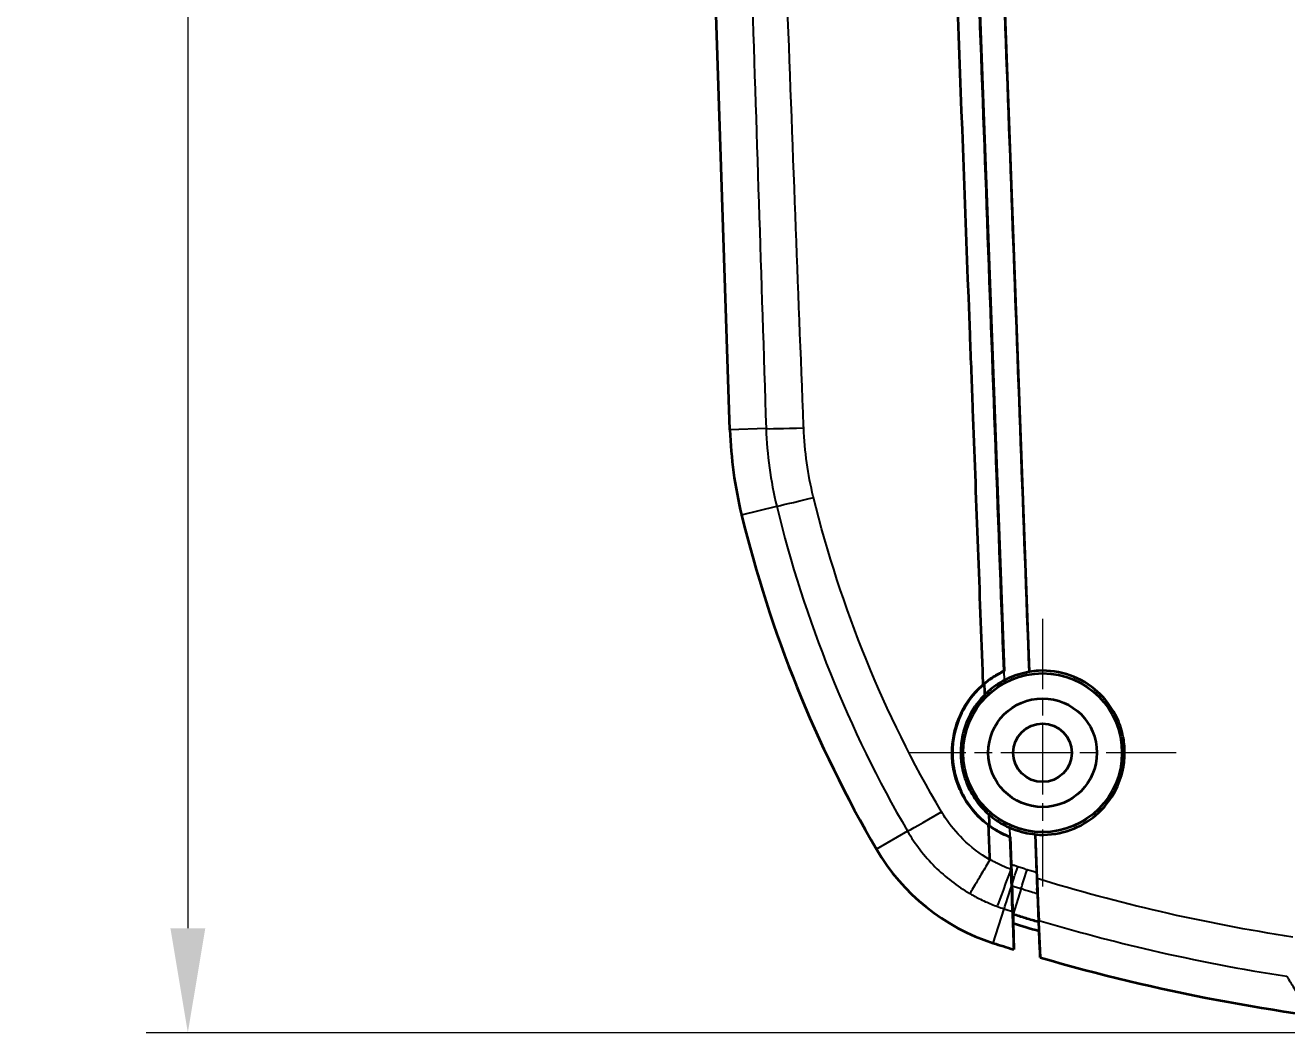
# Model space of a CAD drawing. Header units: millimetres. Extents: x 0 to 1594, y 0 to 281.
# Drawn here: x 1285.7 to 1315.88, y 162.22 to 186.33 of the extents above; entities that cross this region are included whole.
import ezdxf

# ---------------------------------------------------------------- set-up
doc = ezdxf.new("R2010")
doc.units = ezdxf.units.MM
doc.linetypes.add('CHAIN', pattern=[0.3543, 0.2362, -0.0295, 0.0591, -0.0295])
doc.layers.get('Defpoints').update_dxf_attribs({"lineweight": 25})
doc.layers.add('Center Mark (ISO)', color=7, linetype='Continuous', lineweight=18, true_color=0x80ffff)
for name, color, linetype, lineweight in [('Dimension (ISO)', 7, 'Continuous', 18), ('Visible (ISO)', 7, 'Continuous', 35), ('Visible Narrow (ISO)', 7, 'Continuous', 25)]:
    doc.layers.add(name, color=color, linetype=linetype, lineweight=lineweight)
doc.styles.add('Note Text (TK)', font='')
doc.styles.get('Note Text (TK)').set_extended_font_data('MS PGothic')
doc.dimstyles.new('Default - Method 1b (TK)', dxfattribs={"dimtxt": 2.5, "dimasz": 2.5, "dimexe": 1, "dimexo": 1.5, "dimgap": 1, "dimtad": 1, "dimtoh": 1, "dimrnd": 1e-08, "dimdsep": 46, "dimtxsty": 'Note Text (TK)', "dimcen": 0.09, "dimdle": 5, "dimclrd": 100, "dimclre": 100, "dimclrt": 7, "dimadec": 1, "dimazin": 1, "dimtfac": 1, "dimtmove": 0, "dimatfit": 3, "dimfxl": 0, "dimtolj": 1, "dimlwd": -1, "dimlwe": -1, "dimarcsym": 0})

# ---------------------------------------------------------------- blocks, each defined once
blk = doc.blocks.new('*D167')
at = {"layer": 'Defpoints', "color": 0, "transparency": 16777216}
for p in [(1322.589, 234.224), (1289.589, 162.224), (1322.589, 162.224)]:
    blk.add_point(p, dxfattribs=at)
at = {"layer": 'Dimension (ISO)', "color": 100, "transparency": 16777216}
for p, q in [((1321.089, 234.224), (1288.589, 234.224)), ((1289.589, 231.724), (1289.589, 164.724)), ((1321.089, 162.224), (1288.589, 162.224))]:
    blk.add_line(p, q, dxfattribs=at)
for points in [[(1289.172, 231.724), (1290.006, 231.724), (1289.589, 234.224)], [(1289.172, 164.724), (1290.006, 164.724), (1289.589, 162.224)]]:
    blk.add_solid(points, dxfattribs=at)
at = {"layer": 'Dimension (ISO)', "color": 7, "transparency": 16777216, "insert": (1287.339, 196.619), "char_height": 2.5, "attachment_point": 4, "rotation": 90, "style": 'Note Text (TK)'}
blk.add_mtext('\\A1;72', dxfattribs=at)

msp = doc.modelspace()

# ---------------------------------------------------------------- linework, layer by layer
at = {"layer": 'Center Mark (ISO)', "linetype": 'CHAIN', "ltscale": 7.111628}
for p, q in [((1310.0391, 172.1242), (1310.0391, 165.7242)), ((1313.2391, 168.9242), (1306.8391, 168.9242))]:
    msp.add_line(p, q, dxfattribs=at)
at = {"layer": 'Visible (ISO)'}
for p, q in [((1307.2405, 221.6163), (1309.1175, 170.8762)), ((1307.8435, 221.5446), (1309.7187, 170.8565)), ((1302.5582, 176.6505), (1301.1166, 219.8993)), ((1309.2642, 166.9112), (1309.2887, 166.2507)), ((1309.8623, 166.9751), (1309.8963, 166.0542)), ((1309.9068, 165.9132), (1309.8677, 166.9694)), ((1309.257, 166.9061), (1309.2856, 166.1323)), ((1309.2887, 166.2507), (1309.2908, 166.1934)), ((1309.2908, 166.1934), (1309.2936, 166.117)), ((1309.3064, 165.7717), (1309.3054, 165.8352)), ((1309.9138, 165.5819), (1309.909, 165.6733)), ((1309.9149, 165.5531), (1309.94, 164.8728)), ((1309.3327, 165.059), (1309.3365, 164.8482)), ((1309.3365, 164.8482), (1309.3477, 164.2165)), ((1309.94, 164.8728), (1309.9832, 164.026))]:
    msp.add_line(p, q, dxfattribs=at)
for radius in [1.9, 1.3, 0.7]:
    msp.add_circle((1310.0391, 168.9242), radius, dxfattribs=at)
for centre, radius, start, end in [((1312.5527, 176.9837), 10, 181.90915, 193.69299), ((1331.9842, 181.7181), 30, 193.69299, 210.22828), ((1310.3836, 169.1319), 5, 210.22828, 252.23352), ((1322.5891, 207.2242), 44.4, 252.63355, 253.46236), ((1322.5891, 207.2242), 45, 252.23352, 252.88727), ((1322.5891, 207.2242), 45, 253.732, 264.80143)]:
    msp.add_arc(centre, radius, start, end, dxfattribs=at)
for points, knots in [([(1308.6195, 170.5599), (1308.6154, 170.6669), (1308.6114, 170.7738), (1308.5286, 172.9796), (1308.4509, 175.0627), (1308.3502, 177.7347), (1308.3277, 178.3303), (1308.125, 183.6887), (1307.9453, 188.4554), (1307.3989, 203.0064), (1307.0566, 212.4836), (1306.7034, 221.6697)], [0.5969198, 0.5969198, 0.5969198, 0.5969198, 0.6291619, 0.6291619, 1.2619379, 1.2619379, 1.4447716, 1.4447716, 2.9147939, 2.9147939, 5.9313916, 5.9313916, 5.9313916, 5.9313916]), ([(1307.233, 221.6172), (1307.5756, 212.3562), (1307.9182, 203.0959), (1308.5438, 186.183), (1308.8269, 178.5304), (1309.1099, 170.8809)], [-5.683478, -5.683478, -5.683478, -5.683478, -2.9032583, -2.9032583, -0.6045057, -0.6045057, -0.6045057, -0.6045057]), ([(1309.7237, 170.8626), (1309.4534, 178.1681), (1309.1831, 185.4763), (1308.5581, 202.3705), (1308.2035, 211.9568), (1307.8488, 221.544)], [-5.0734475, -5.0734475, -5.0734475, -5.0734475, -2.8781144, -2.8781144, 0, 0, 0, 0]), ([(1308.6195, 170.5599), (1308.6942, 170.6249), (1308.7734, 170.6847), (1308.9376, 170.7918), (1309.0223, 170.8392), (1309.1099, 170.8809)], [-0.059910869, -0.059910869, -0.059910869, -0.059910869, -0.030162697, -0.030162697, -0.001052901, -0.001052901, -0.001052901, -0.001052901]), ([(1309.1175, 170.8762), (1308.9573, 170.8005), (1308.807, 170.7054), (1308.6636, 170.5877), (1308.6572, 170.5824), (1308.6509, 170.577)], [-0.056992889, -0.056992889, -0.056992889, -0.056992889, -0.003793731, -0.003793731, -0.001299486, -0.001299486, -0.001299486, -0.001299486]), ([(1309.1099, 170.8809), (1309.1123, 170.8794), (1309.1146, 170.878), (1309.1172, 170.8765), (1309.1174, 170.8763), (1309.1175, 170.8762)], [-0.085171905, -0.085171905, -0.085171905, -0.085171905, -0.006013685, -0.006013685, 0, 0, 0, 0]), ([(1309.7187, 170.8565), (1309.5488, 170.8283), (1309.3831, 170.7778), (1309.192, 170.6905), (1309.1586, 170.6741), (1309.1257, 170.6567)], [-0.254621503, -0.254621503, -0.254621503, -0.254621503, -0.202760296, -0.202760296, -0.191562898, -0.191562898, -0.191562898, -0.191562898]), ([(1309.7237, 170.8626), (1309.7226, 170.8613), (1309.7215, 170.86), (1309.7198, 170.8579), (1309.7193, 170.8572), (1309.7187, 170.8565)], [-0.060102013, -0.060102013, -0.060102013, -0.060102013, -0.02076172, -0.02076172, 0, 0, 0, 0]), ([(1309.8677, 166.9694), (1309.9339, 166.9636), (1310.0004, 166.9611), (1310.3159, 166.9656), (1310.5618, 167.0164), (1311.0098, 167.2023), (1311.2098, 167.3314), (1311.5727, 167.6717), (1311.7258, 167.8867), (1311.906, 168.2909), (1311.9566, 168.4659), (1312.0011, 168.7754), (1312.0068, 168.9072), (1311.9919, 169.1631), (1311.9729, 169.2867), (1311.9045, 169.5562), (1311.8496, 169.6997), (1311.6711, 170.0408), (1311.528, 170.2256), (1311.1653, 170.5536), (1310.9425, 170.6869), (1310.456, 170.8609), (1310.1968, 170.899), (1309.8658, 170.8818), (1309.7944, 170.8742), (1309.7237, 170.8626)], [-0.79234578, -0.79234578, -0.79234578, -0.79234578, -0.77235174, -0.77235174, -0.69766294, -0.69766294, -0.62677745, -0.62677745, -0.54829356, -0.54829356, -0.49386798, -0.49386798, -0.45436466, -0.45436466, -0.41688631, -0.41688631, -0.37090191, -0.37090191, -0.30131293, -0.30131293, -0.22414966, -0.22414966, -0.14630592, -0.14630592, -0.12472512, -0.12472512, -0.12472512, -0.12472512]), ([(1308.7469, 167.1878), (1308.5716, 167.3183), (1308.417, 167.4746), (1308.1855, 167.7929), (1308.1001, 167.9464), (1308, 168.1923), (1307.9711, 168.2782), (1307.9361, 168.4094), (1307.9258, 168.4534), (1307.9128, 168.5178), (1307.909, 168.538), (1307.903, 168.5733), (1307.9005, 168.5884), (1307.8958, 168.6197), (1307.8936, 168.6358), (1307.8884, 168.6768), (1307.8857, 168.7017), (1307.8771, 168.7945), (1307.8741, 168.8625), (1307.8749, 169.2004), (1307.9261, 169.4676), (1308.1226, 169.9668), (1308.2654, 170.1949), (1308.5006, 170.4507), (1308.5585, 170.507), (1308.6195, 170.5599)], [-0.39044995, -0.39044995, -0.39044995, -0.39044995, -0.32487133, -0.32487133, -0.2723563, -0.2723563, -0.24518339, -0.24518339, -0.23161697, -0.23161697, -0.22546157, -0.22546157, -0.22085853, -0.22085853, -0.21597627, -0.21597627, -0.20844288, -0.20844288, -0.18801187, -0.18801187, -0.1069739, -0.1069739, -0.02674496, -0.02674496, -0.00245352, -0.00245352, -0.00245352, -0.00245352]), ([(1308.6509, 170.577), (1308.4414, 170.4009), (1308.2673, 170.1864), (1308.0377, 169.7583), (1307.9656, 169.5576), (1307.8987, 169.224), (1307.8847, 169.0963), (1307.8805, 168.8877), (1307.8834, 168.8072), (1307.8931, 168.7022), (1307.8958, 168.6774), (1307.9009, 168.6372), (1307.903, 168.6218), (1307.9075, 168.5922), (1307.9097, 168.578), (1307.9152, 168.5458), (1307.9185, 168.5278), (1307.9294, 168.4722), (1307.9378, 168.4348), (1308.0028, 168.1769), (1308.093, 167.9663), (1308.3119, 167.6191), (1308.4287, 167.4775), (1308.591, 167.325), (1308.6208, 167.2985), (1308.6898, 167.2406), (1308.7294, 167.2096), (1308.77, 167.18)], [-0.3925149, -0.3925149, -0.3925149, -0.3925149, -0.31017959, -0.31017959, -0.24644614, -0.24644614, -0.20794289, -0.20794289, -0.18377824, -0.18377824, -0.17629345, -0.17629345, -0.17161054, -0.17161054, -0.1673103, -0.1673103, -0.16181868, -0.16181868, -0.15029727, -0.15029727, -0.08199442, -0.08199442, -0.02713784, -0.02713784, -0.01518516, -0.01518516, -0.0001043, -0.0001043, -0.0001043, -0.0001043]), ([(1309.1257, 170.6567), (1309.0453, 170.6143), (1308.9679, 170.5663), (1308.8111, 170.4532), (1308.7329, 170.3869), (1308.6602, 170.3148)], [-0.067321844, -0.067321844, -0.067321844, -0.067321844, -0.04003136, -0.04003136, -0.009279688, -0.009279688, -0.009279688, -0.009279688]), ([(1308.6602, 170.3148), (1308.5715, 170.2268), (1308.4914, 170.1303), (1308.3086, 169.8618), (1308.2222, 169.6805), (1308.1256, 169.3594), (1308.1001, 169.2259), (1308.0821, 169.0142), (1308.0801, 168.9372), (1308.0838, 168.8268), (1308.0857, 168.7933), (1308.0902, 168.7407), (1308.0921, 168.7216), (1308.0962, 168.686), (1308.0982, 168.6696), (1308.1033, 168.6333), (1308.1064, 168.6135), (1308.1161, 168.5569), (1308.1235, 168.5202), (1308.1677, 168.3292), (1308.2221, 168.1796), (1308.3664, 167.8955), (1308.4561, 167.7622), (1308.6228, 167.5701), (1308.6897, 167.5035), (1308.7609, 167.4421)], [-0.35881114, -0.35881114, -0.35881114, -0.35881114, -0.32115648, -0.32115648, -0.26112461, -0.26112461, -0.22040764, -0.22040764, -0.1973069, -0.1973069, -0.18722907, -0.18722907, -0.18145942, -0.18145942, -0.1764904, -0.1764904, -0.17046705, -0.17046705, -0.15923299, -0.15923299, -0.11164229, -0.11164229, -0.06361717, -0.06361717, -0.03533091, -0.03533091, -0.03533091, -0.03533091]), ([(1308.7609, 167.4421), (1308.8316, 167.3812), (1308.9066, 167.3253), (1309.0716, 167.2199), (1309.1622, 167.1716), (1309.2561, 167.1306)], [-0.060207883, -0.060207883, -0.060207883, -0.060207883, -0.032188515, -0.032188515, -0.001443888, -0.001443888, -0.001443888, -0.001443888]), ([(1309.257, 166.9061), (1309.0768, 166.9759), (1308.9068, 167.0695), (1308.75, 167.1855), (1308.7484, 167.1867), (1308.7469, 167.1878)], [-0.061989042, -0.061989042, -0.061989042, -0.061989042, -0.004028237, -0.004028237, -0.003446903, -0.003446903, -0.003446903, -0.003446903]), ([(1308.77, 167.18), (1308.8488, 167.1227), (1308.9313, 167.0708), (1309.097, 166.9817), (1309.1795, 166.9438), (1309.2642, 166.9112)], [-0.056605878, -0.056605878, -0.056605878, -0.056605878, -0.027391103, -0.027391103, -0.000168236, -0.000168236, -0.000168236, -0.000168236]), ([(1309.2561, 167.1306), (1309.2841, 167.1184), (1309.3124, 167.1068), (1309.5088, 167.0318), (1309.6842, 166.9913), (1309.8623, 166.9751)], [-0.984717054, -0.984717054, -0.984717054, -0.984717054, -0.975527116, -0.975527116, -0.921660306, -0.921660306, -0.921660306, -0.921660306]), ([(1309.2642, 166.9112), (1309.263, 166.9104), (1309.2618, 166.9095), (1309.2594, 166.9078), (1309.2582, 166.9069), (1309.257, 166.9061)], [-0.084845966, -0.084845966, -0.084845966, -0.084845966, -0.042384254, -0.042384254, -0.00000551, -0.00000551, -0.00000551, -0.00000551]), ([(1308.7778, 166.3721), (1308.7778, 166.3702), (1308.7776, 166.3682), (1308.7767, 166.3657), (1308.7764, 166.365), (1308.776, 166.3644)], [0, 0, 0, 0, 0.0005838622, 0.0005838622, 0.00080892757, 0.00080892757, 0.00080892757, 0.00080892757]), ([(1309.3004, 165.7483), (1309.3002, 165.7535), (1309.3, 165.7587), (1309.2951, 165.8812), (1309.2903, 166.0059), (1309.2856, 166.1323)], [0.037105584, 0.037105584, 0.037105584, 0.037105584, 0.038795417, 0.038795417, 0.0767238, 0.0767238, 0.0767238, 0.0767238]), ([(1309.2936, 166.117), (1309.2936, 166.1169), (1309.2936, 166.1167), (1309.2937, 166.114), (1309.2938, 166.1115), (1309.2947, 166.0868), (1309.2959, 166.0556), (1309.2993, 165.9721), (1309.3014, 165.9234), (1309.3041, 165.8638), (1309.3048, 165.8488), (1309.3054, 165.8352)], [-0.000054035, -0.000054035, -0.000054035, -0.000054035, 0, 0, 0.000754266, 0.000754266, 0.00741891, 0.00741891, 0.016171972, 0.016171972, 0.019443079, 0.019443079, 0.019443079, 0.019443079]), ([(1309.8963, 166.0542), (1309.899, 165.9816), (1309.9015, 165.9102), (1309.9058, 165.7815), (1309.9076, 165.7247), (1309.9089, 165.6766), (1309.909, 165.6749), (1309.909, 165.6733)], [0, 0, 0, 0, 0.021808732, 0.021808732, 0.042770125, 0.042770125, 0.043506792, 0.043506792, 0.043506792, 0.043506792]), ([(1309.3054, 165.8352), (1309.3058, 165.8162), (1309.3061, 165.7999), (1309.3069, 165.7625), (1309.3072, 165.7483), (1309.3074, 165.7445)], [0.0092264292, 0.0092264292, 0.0092264292, 0.0092264292, 0.0114136879, 0.0114136879, 0.0153380986, 0.0153380986, 0.0153380986, 0.0153380986]), ([(1309.3064, 165.7717), (1309.3077, 165.6835), (1309.3087, 165.6156), (1309.3099, 165.5316), (1309.31, 165.5229), (1309.3101, 165.5142)], [-0.24863988, -0.24863988, -0.24863988, -0.24863988, -0.187554633, -0.187554633, -0.180486352, -0.180486352, -0.180486352, -0.180486352]), ([(1309.9068, 165.9132), (1309.9114, 165.7898), (1309.9157, 165.668), (1309.9221, 165.4774), (1309.9245, 165.4052), (1309.9266, 165.3384)], [0, 0, 0, 0, 0.037090102, 0.037090102, 0.061679043, 0.061679043, 0.061679043, 0.061679043]), ([(1309.3179, 165.1263), (1309.3176, 165.1366), (1309.3168, 165.171), (1309.3145, 165.285), (1309.313, 165.3647), (1309.3108, 165.4783), (1309.3105, 165.496), (1309.3101, 165.5142)], [0, 0, 0, 0, 0.037211362, 0.037211362, 0.075645186, 0.075645186, 0.082516463, 0.082516463, 0.082516463, 0.082516463]), ([(1309.909, 165.6733), (1309.9107, 165.6388), (1309.9121, 165.6106), (1309.9141, 165.5691), (1309.9147, 165.5565), (1309.9149, 165.5531)], [0.043710906, 0.043710906, 0.043710906, 0.043710906, 0.059480552, 0.059480552, 0.075621228, 0.075621228, 0.075621228, 0.075621228]), ([(1309.3179, 165.1263), (1309.3209, 165.0348), (1309.3239, 164.9434), (1309.3338, 164.64), (1309.3408, 164.4281), (1309.3477, 164.2165)], [0.4033537, 0.4033537, 0.4033537, 0.4033537, 0.7332702, 0.7332702, 1.4979758, 1.4979758, 1.4979758, 1.4979758]), ([(1309.9266, 165.3384), (1309.9271, 165.3287), (1309.9276, 165.3191), (1309.9335, 165.2011), (1309.9381, 165.1093), (1309.9433, 165.0046), (1309.9447, 164.9753), (1309.9468, 164.932), (1309.9474, 164.9181), (1309.9477, 164.9122)], [0.039699878, 0.039699878, 0.039699878, 0.039699878, 0.043262706, 0.043262706, 0.084016543, 0.084016543, 0.10558439, 0.10558439, 0.127003628, 0.127003628, 0.127003628, 0.127003628]), ([(1309.94, 164.8728), (1309.8386, 164.9031), (1309.7373, 164.9338), (1309.5348, 164.9958), (1309.4337, 165.0272), (1309.3327, 165.059)], [0, 0, 0, 0, 0.031759508, 0.031759508, 0.063519016, 0.063519016, 0.063519016, 0.063519016]), ([(1309.9832, 164.026), (1309.9757, 164.2122), (1309.9683, 164.3986), (1309.9564, 164.6941), (1309.952, 164.8031), (1309.9477, 164.9122)], [0.011013, 0.011013, 0.011013, 0.011013, 0.6868411, 0.6868411, 1.0818451, 1.0818451, 1.0818451, 1.0818451])]:
    msp.add_open_spline(points, degree=3, knots=knots, dxfattribs=at)
for points in [[(1308.6602, 170.3148), (1308.6571, 170.4023), (1308.654, 170.4897), (1308.6509, 170.577)], [(1308.77, 167.18), (1308.767, 167.2674), (1308.764, 167.3547), (1308.7609, 167.4421)], [(1308.7778, 166.3721), (1308.7675, 166.6442), (1308.7572, 166.916), (1308.7469, 167.1878)], [(1309.8623, 166.9751), (1309.8641, 166.9732), (1309.8659, 166.9713), (1309.8677, 166.9694)], [(1309.3101, 165.5142), (1309.307, 165.5861), (1309.3038, 165.6648), (1309.3004, 165.7483)]]:
    msp.add_open_spline(points, degree=3, dxfattribs=at)
msp.add_rational_spline([(1309.3327, 165.059), (1309.32, 165.4042), (1309.3074, 165.7445)], [2.05031325154, 2.06168765195, 2.07299848279], degree=2, dxfattribs=at)
at = {"layer": 'Visible Narrow (ISO)'}
for p, q in [((1309.1257, 170.6567), (1307.2405, 221.6165)), ((1303.4245, 176.6794), (1302.5582, 176.6505)), ((1302.8369, 174.6165), (1303.6777, 174.8214)), ((1306.8071, 167.048), (1306.0634, 166.6147)), ((1309.2887, 166.2507), (1309.2561, 167.1306)), ((1309.5259, 165.6734), (1309.3327, 165.059)), ((1308.8579, 164.3704), (1309.1202, 165.1891))]:
    msp.add_line(p, q, dxfattribs=at)
for centre, major_axis, ratio, start_param, end_param in [((1304.4208, 176.7126), (-0.9995, -0.0322), 0.0142678, 0.0785478, 1.4725127), ((1304.6462, 175.0573), (-0.9717, -0.2362), 0.0067475, 0.0785416, 1.4796569), ((1307.6685, 167.5499), (-0.8645, -0.5026), 0.011769, 0.0785453, 1.5106892), ((1309.3003, 166.1812), (-0.3449, -0.9387), 0.0030851, 0.0785402, 1.5198085), ((1309.4508, 166.2208), (-0.1526, -0.4761), 0.001122, 0.3329556, 1.5198762), ((1309.6756, 166.1495), (-0.15, -0.477), 0.0010973, 0.0610866, 1.5199987), ((1309.4244, 166.1385), (-0.3052, -0.9523), 0.0010845, 0.0785399, 1.1489987)]:
    msp.add_ellipse(centre, major_axis=major_axis, ratio=ratio, start_param=start_param, end_param=end_param, dxfattribs=at)
for points, knots in [([(1302.0052, 219.9289), (1302.035, 219.0431), (1302.0641, 218.1573), (1302.1229, 216.3843), (1302.1523, 215.4972), (1302.2441, 212.7256), (1302.3064, 210.8412), (1302.4858, 205.4058), (1302.6027, 201.8549), (1302.8375, 194.6998), (1302.9554, 191.0957), (1303.1317, 185.6895), (1303.1904, 183.8875), (1303.3076, 180.2834), (1303.3664, 178.4814), (1303.4245, 176.6794)], [0, 0, 0, 0, 0.2658904, 0.2658904, 0.5321804, 0.5321804, 1.0978138, 1.0978138, 2.1636928, 2.1636928, 3.2455392, 3.2455392, 3.7864625, 3.7864625, 4.3273857, 4.3273857, 4.3273857, 4.3273857]), ([(1304.3087, 177.0581), (1304.2429, 178.7488), (1304.1783, 180.4221), (1304.0448, 183.9062), (1303.9764, 185.7084), (1303.7885, 190.698), (1303.6703, 193.8856), (1303.5539, 197.0731)], [-4.2913379, -4.2913379, -4.2913379, -4.2913379, -3.7864625, -3.7864625, -3.2455392, -3.2455392, -2.288828, -2.288828, -2.288828, -2.288828]), ([(1303.4245, 176.6794), (1303.4346, 176.3666), (1303.4609, 176.0542), (1303.5454, 175.4338), (1303.6037, 175.1255), (1303.6777, 174.8214)], [0, 0, 0, 0, 0.08365986, 0.08365986, 0.16731972, 0.16731972, 0.16731972, 0.16731972]), ([(1304.5535, 175.0535), (1304.4891, 175.3173), (1304.4373, 175.5866), (1304.3596, 176.1345), (1304.3343, 176.4147), (1304.3232, 176.6953)], [-0.16483588, -0.16483588, -0.16483588, -0.16483588, -0.08365986, -0.08365986, 0, 0, 0, 0]), ([(1303.6777, 174.8214), (1304.0087, 173.4596), (1304.4383, 172.1217), (1305.4852, 169.5217), (1306.1027, 168.2595), (1306.8071, 167.048)], [0, 0, 0, 0, 0.40606189, 0.40606189, 0.81212378, 0.81212378, 0.81212378, 0.81212378]), ([(1307.6225, 167.5096), (1306.9306, 168.6818), (1306.3286, 169.9021), (1305.3054, 172.4172), (1304.885, 173.7115), (1304.5594, 175.0293)], [-0.81212378, -0.81212378, -0.81212378, -0.81212378, -0.40606189, -0.40606189, 0, 0, 0, 0]), ([(1308.776, 166.3644), (1308.5416, 166.5006), (1308.3229, 166.6679), (1307.9737, 167.0133), (1307.8323, 167.1853), (1307.711, 167.3682)], [-0.16209888, -0.16209888, -0.16209888, -0.16209888, -0.08171622, -0.08171622, -0.01655271, -0.01655271, -0.01655271, -0.01655271]), ([(1306.8071, 167.048), (1306.9875, 166.7379), (1307.2102, 166.4495), (1307.7132, 165.9491), (1307.9953, 165.7322), (1308.2981, 165.5557)], [0, 0, 0, 0, 0.08171622, 0.08171622, 0.16150605, 0.16150605, 0.16150605, 0.16150605]), ([(1308.776, 166.3644), (1308.7105, 166.2522), (1308.6461, 166.1423), (1308.5272, 165.9398), (1308.4738, 165.8491), (1308.3923, 165.7114), (1308.3621, 165.6607), (1308.3175, 165.5866), (1308.3036, 165.5638), (1308.2983, 165.556), (1308.2982, 165.5558), (1308.2981, 165.5557)], [-0.1431941, -0.1431941, -0.1431941, -0.1431941, -0.10412994, -0.10412994, -0.06506513, -0.06506513, -0.0325326, -0.0325326, 0, 0, 0.00066594, 0.00066594, 0.00066594, 0.00066594]), ([(1309.2856, 166.1323), (1309.2133, 166.1588), (1309.1421, 166.1879), (1309.0295, 166.2389), (1308.9875, 166.2591), (1308.9461, 166.2801), (1308.9174, 166.2947), (1308.889, 166.3096), (1308.8335, 166.34), (1308.8064, 166.3553), (1308.7796, 166.3711)], [-0.056269149, -0.056269149, -0.056269149, -0.056269149, -0.03320339, -0.03320339, -0.019260478, -0.019260478, -0.019260478, -0.009630239, -0.009630239, -0.000304854, -0.000304854, -0.000304854, -0.000304854]), ([(1309.4436, 166.1964), (1309.4175, 166.2048), (1309.3916, 166.2135), (1309.3399, 166.2315), (1309.3142, 166.2409), (1309.2887, 166.2507)], [0, 0, 0, 0, 0.008203034, 0.008203034, 0.016406068, 0.016406068, 0.016406068, 0.016406068]), ([(1309.6685, 166.1251), (1309.631, 166.1369), (1309.5935, 166.1487), (1309.5185, 166.1725), (1309.481, 166.1844), (1309.4436, 166.1964)], [0, 0, 0, 0, 0.011792066, 0.011792066, 0.023584132, 0.023584132, 0.023584132, 0.023584132]), ([(1309.8963, 166.0542), (1309.8586, 166.0658), (1309.8209, 166.0775), (1309.7449, 166.1011), (1309.7067, 166.1131), (1309.6685, 166.1251)], [0.000166377, 0.000166377, 0.000166377, 0.000166377, 0.012007857, 0.012007857, 0.024015714, 0.024015714, 0.024015714, 0.024015714]), ([(1309.3074, 165.7427), (1309.3423, 165.7315), (1309.3772, 165.7204), (1309.45, 165.6973), (1309.488, 165.6853), (1309.5259, 165.6734)], [-0.022656496, -0.022656496, -0.022656496, -0.022656496, -0.011792066, -0.011792066, 0, 0, 0, 0]), ([(1316.0259, 164.5136), (1314.9609, 164.677), (1313.9021, 164.8803), (1311.8616, 165.3515), (1310.879, 165.6152), (1309.9068, 165.9132)], [-0.64576106, -0.64576106, -0.64576106, -0.64576106, -0.32288053, -0.32288053, -0.01816627, -0.01816627, -0.01816627, -0.01816627]), ([(1308.2981, 165.5557), (1308.3311, 165.5364), (1308.3643, 165.5176), (1308.4349, 165.4789), (1308.4723, 165.4592), (1308.51, 165.4401), (1308.5646, 165.4123), (1308.6198, 165.3858), (1308.7679, 165.3187), (1308.8617, 165.2803), (1308.9567, 165.2453)], [0.000932898, 0.000932898, 0.000932898, 0.000932898, 0.009630239, 0.009630239, 0.019260478, 0.019260478, 0.019260478, 0.03320339, 0.03320339, 0.056269149, 0.056269149, 0.056269149, 0.056269149]), ([(1309.5259, 165.6734), (1309.5645, 165.6612), (1309.6032, 165.6491), (1309.6805, 165.6251), (1309.7192, 165.6131), (1309.7578, 165.6011), (1309.8102, 165.585), (1309.8625, 165.569), (1309.9149, 165.5531)], [-0.024015714, -0.024015714, -0.024015714, -0.024015714, -0.012007857, -0.012007857, 0, 0, 0, 0.016233674, 0.016233674, 0.016233674, 0.016233674]), ([(1309.9477, 164.9122), (1310.8367, 164.6465), (1311.7341, 164.4089), (1313.7109, 163.9516), (1314.793, 163.7435), (1315.8813, 163.5762)], [0.05080137, 0.05080137, 0.05080137, 0.05080137, 0.32288053, 0.32288053, 0.64576106, 0.64576106, 0.64576106, 0.64576106]), ([(1315.8813, 163.5762), (1315.8961, 163.5522), (1315.9108, 163.5282), (1315.9805, 163.4146), (1316.0354, 163.3252), (1316.0904, 163.2359), (1316.1528, 163.1346), (1316.2152, 163.0334), (1316.2836, 162.9226), (1316.2897, 162.9127), (1316.2958, 162.9028)], [-1.17279172, -1.17279172, -1.17279172, -1.17279172, -1.09032832, -1.09032832, -0.78277262, -0.78277262, -0.78277262, -0.43356986, -0.43356986, -0.39941432, -0.39941432, -0.39941432, -0.39941432])]:
    msp.add_open_spline(points, degree=3, knots=knots, dxfattribs=at)
for points in [[(1304.3232, 176.6953), (1304.3184, 176.8162), (1304.3136, 176.9374), (1304.3087, 177.0581)], [(1304.5594, 175.0293), (1304.5574, 175.0374), (1304.5554, 175.0454), (1304.5535, 175.0535)], [(1307.711, 167.3682), (1307.6802, 167.4147), (1307.6507, 167.4618), (1307.6225, 167.5096)], [(1308.7796, 166.3711), (1308.779, 166.3714), (1308.7784, 166.3718), (1308.7778, 166.3721)], [(1309.9266, 165.3384), (1309.9223, 165.4196), (1309.9181, 165.5007), (1309.9138, 165.5819)], [(1308.9567, 165.2453), (1309.0108, 165.2255), (1309.0653, 165.2067), (1309.1202, 165.1891)], [(1309.1202, 165.1891), (1309.1861, 165.168), (1309.252, 165.1471), (1309.3179, 165.1263)]]:
    msp.add_open_spline(points, degree=3, dxfattribs=at)

# ---------------------------------------------------------------- dimensions: what is measured, and where the dimension line sits
at = {"layer": 'Dimension (ISO)', "color": 100, "true_color": 0x00ff3f}
dim = msp.add_linear_dim(base=(1289.5891, 162.2242), p1=(1322.5891, 234.2242), p2=(1322.5891, 162.2242), angle=90, dimstyle='Default - Method 1b (TK)', override={"dimgap": 1, "dimtoh": 0, "dimdec": 2, "dimtol": 0, "dimlim": 0, "dimtp": 0, "dimtm": 0, "dimtdec": 2, "dimtofl": 0, "dimatfit": 1}, dxfattribs=at)
dim.commit()
dim.dimension.update_dxf_attribs({"geometry": '*D167', "text_midpoint": (1289.5891, 198.2242), "dimtype": 160})

doc.saveas('drawing.dxf')
